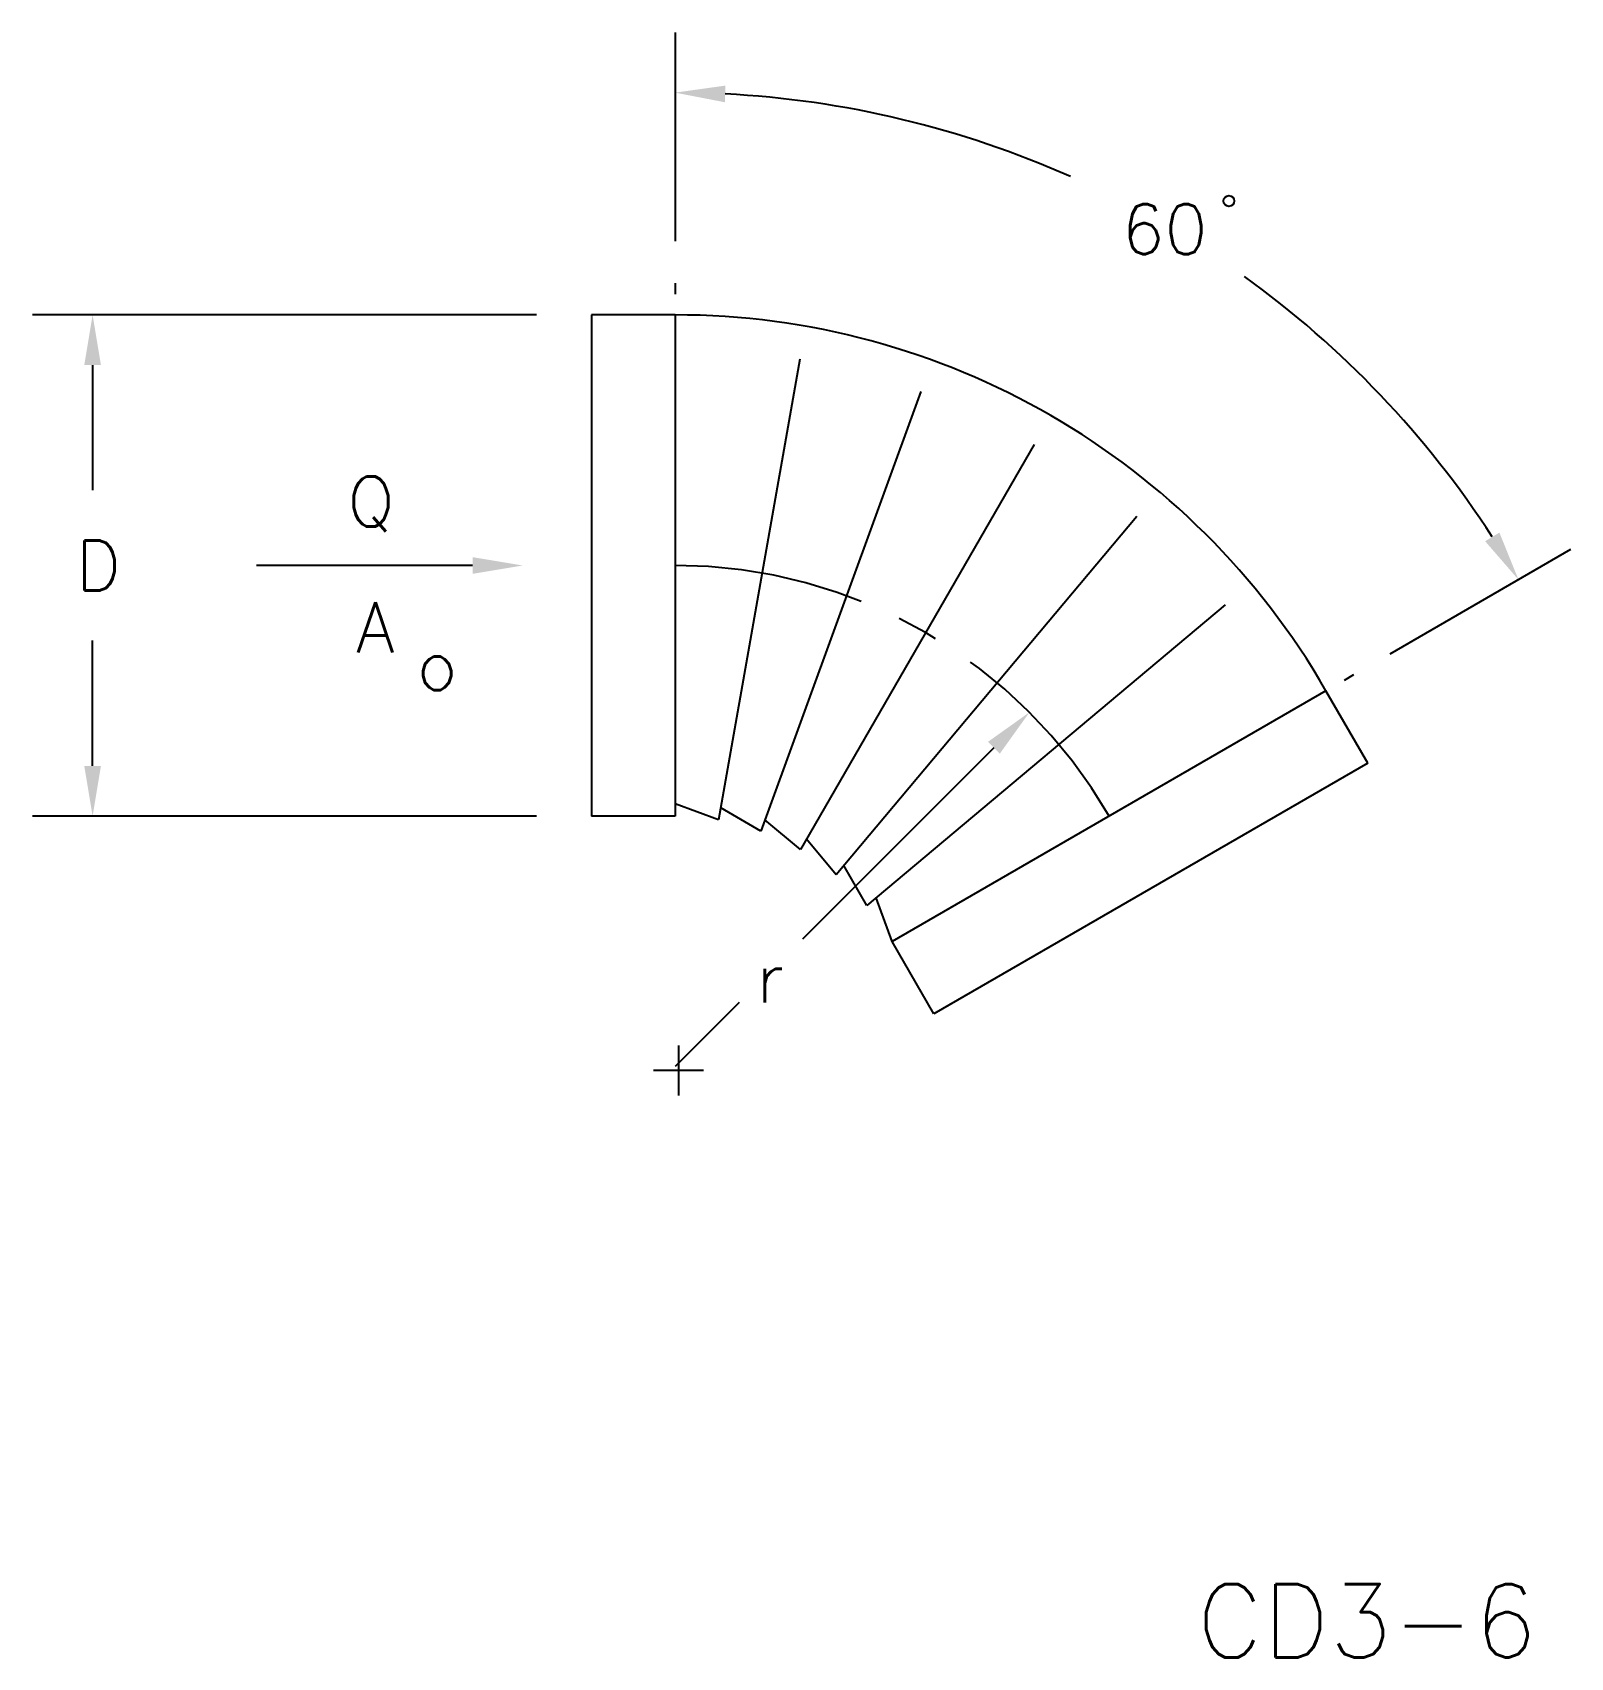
# Model space of a CAD drawing. Extents: x 2.83 to 7.44, y 1.43 to 6.29.
import ezdxf
from ezdxf.enums import TextEntityAlignment as Align

# ---------------------------------------------------------------- set-up
doc = ezdxf.new("R2010")
doc.units = 0
doc.header["$LTSCALE"] = 0.5
doc.header["$MEASUREMENT"] = 0
doc.linetypes.add('CENTER', pattern=[2, 1.25, -0.25, 0.25, -0.25])
doc.layers.get('0').update_dxf_attribs({"linetype": 'CONTINUOUS'})
doc.layers.add('CENTER', color=1, linetype='CENTER')
doc.layers.add('NUMBER', color=7, linetype='CONTINUOUS')
doc.styles.add('ROMANS', font='romans')

msp = doc.modelspace()

# ---------------------------------------------------------------- linework, layer by layer
at = {"color": 7}
for p, q in [((4.3405, 5.4453), (2.832, 5.4453)), ((4.7557, 5.4453), (4.5057, 5.4453)), ((4.5057, 5.4453), (4.5057, 3.9453)), ((4.7557, 5.4453), (4.7557, 3.9453)), ((5.129, 5.3126), (4.8859, 3.9339)), ((3.012, 5.2953), (3.012, 4.9203)), ((5.491, 5.2156), (5.0122, 3.9)), ((5.8307, 5.0572), (5.1307, 3.8448)), ((6.1377, 4.8423), (5.2378, 3.7698)), ((3.6553, 4.6953), (3.503, 4.6953)), ((4.1496, 4.6953), (3.6553, 4.6953)), ((6.4027, 4.5773), (5.3302, 3.6774)), ((3.012, 4.0953), (3.012, 4.4703)), ((6.7042, 4.3203), (5.4052, 3.5703)), ((6.8292, 4.1038), (6.7042, 4.3203)), ((5.7103, 4.1499), (5.1371, 3.5767)), ((6.8292, 4.1038), (5.5302, 3.3538)), ((4.3405, 3.9453), (2.832, 3.9453)), ((4.7557, 3.9453), (4.5057, 3.9453)), ((4.8859, 3.9339), (4.7557, 3.9816)), ((5.0122, 3.9), (4.8922, 3.9697)), ((5.1307, 3.8448), (5.0246, 3.9342)), ((5.2378, 3.7698), (5.1489, 3.8763)), ((5.3302, 3.6774), (5.2611, 3.7977)), ((5.4052, 3.5703), (5.3581, 3.7007)), ((5.5302, 3.3538), (5.4052, 3.5703)), ((4.9478, 3.3874), (4.7557, 3.1953))]:
    msp.add_line(p, q, dxfattribs=at)
msp.add_circle((6.4137, 5.7863), 0.0161, dxfattribs=at)
for radius, start, end in [(2.9152, 66.0427, 87.0516), (2.9152, 32.9484, 54.2232), (2.25, 30, 90)]:
    msp.add_arc((4.7557, 3.1953), radius, start, end, dxfattribs=at)
for points in [[(4.905, 6.0817), (4.9063, 6.1316), (4.7557, 6.1105)], [(3.037, 5.2953), (2.987, 5.2953), (3.012, 5.4453)], [(7.1807, 4.7678), (7.2234, 4.7939), (7.2804, 4.6529)], [(4.1496, 4.7203), (4.1496, 4.6703), (4.2996, 4.6953)], [(5.728, 4.1322), (5.6926, 4.1676), (5.8164, 4.2559)], [(3.037, 4.0953), (2.987, 4.0953), (3.012, 3.9453)]]:
    msp.add_solid(points, dxfattribs=at)
at = {"layer": 'CENTER', "color": 7}
for p, q in [((4.7557, 6.2905), (4.7557, 5.5078)), ((7.4362, 4.7429), (6.7584, 4.3515)), ((4.7662, 3.2587), (4.7662, 3.1087)), ((4.8412, 3.1837), (4.6912, 3.1837))]:
    msp.add_line(p, q, dxfattribs=at)
msp.add_arc((4.7557, 3.1953), 1.5, 30, 90, dxfattribs=at)

# ---------------------------------------------------------------- texts
at = {"color": 7, "style": 'ROMANS'}
for s, p in [('60', (6.0924, 5.6268)), ('Q', (3.7745, 4.8117)), ('D', (2.962, 4.6203)), ('A', (3.8006, 4.4353)), ('o', (3.9823, 4.3225))]:
    msp.add_text(s, height=0.15, dxfattribs=at).set_placement(p)
msp.add_text('r', height=0.15, dxfattribs=at).set_placement((5.0401, 3.4627), align=Align.MIDDLE)
at = {"layer": 'NUMBER', "style": 'ROMANS'}
msp.add_text('CD3-6', height=0.22, dxfattribs=at).set_placement((6.3177, 1.4269))

doc.saveas('drawing.dxf')
